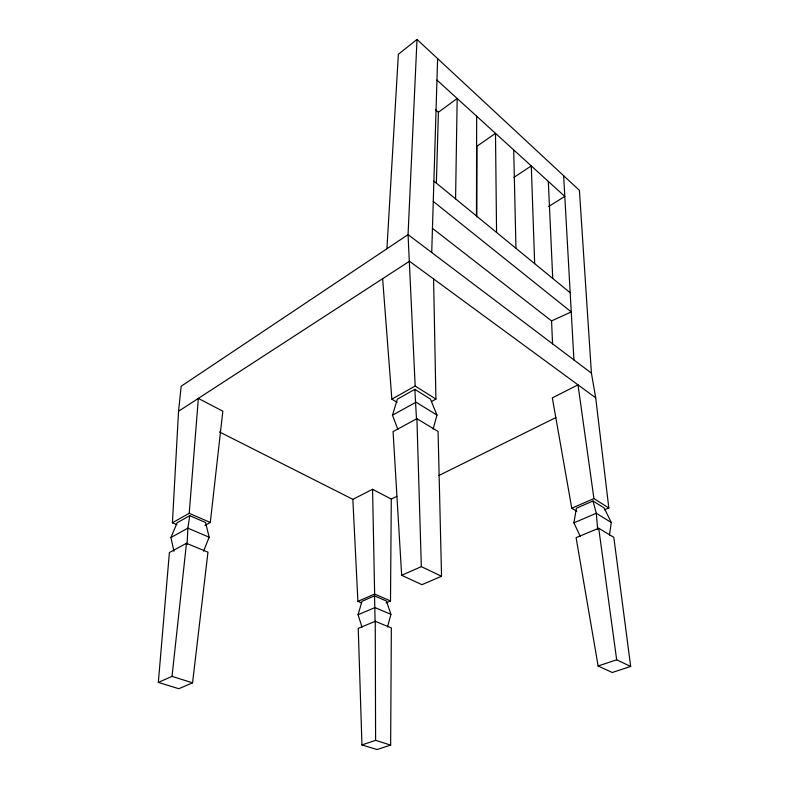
<?xml version="1.0" encoding="UTF-8"?>
<svg xmlns="http://www.w3.org/2000/svg" width="789" height="789" viewBox="0 0 789 789"><rect width="100%" height="100%" fill="white"/><g stroke="black" fill="none" stroke-linecap="round" stroke-linejoin="round"><path stroke-width="1.18" d="M476.457 215.969L476.664 116.21M476.793 216.945L476.921 146.261L495.492 133.351L496.567 232.449M390.644 745.092L391.344 627.945L375.248 621.298L358.236 628.379L361.954 744.924L377.024 749.55L390.644 745.092L375.603 740.358L361.954 744.924M386.038 602.875L390.496 600.981L391.295 499.082L372.566 489.308L352.851 499.329L219.401 431.908M455.578 198.867L457.166 98.467L438.408 112.265L436.376 183.028M431.721 252.519L437.609 58.603M604.423 509.842L608.822 507.968L595.705 397.834L591.415 373.128L579.412 190.366L417.006 39.45L408.051 234.639L415.172 386.028L435.922 399.096L431.701 401.404M187.092 544.43L187.861 528.166L189.764 515.661L205.574 522.525L209.144 537.201L203.582 551.156M176.844 524.655L172.416 522.772L178.541 411.266L181.174 386.235L408.051 234.639L591.415 373.128M386.926 248.762L398.366 54.263L417.006 39.45M172.416 522.772L189.222 513.304L198.345 398.406L222.833 411.177L210.298 522.486L205.041 525.366M158.333 682.406L169.388 552.537L186.47 543.296L207.971 552.182L192.555 682.83L178.827 688.708L158.333 682.406L172.032 676.38L192.555 682.83M172.032 676.38L186.47 543.296M609.443 535.09L611.297 522.515L604.196 508.008L593.012 500.995L576.414 508.195L573.919 522.811L580.329 536.559M387.527 626.87L390.92 614.355L386.423 601.021L374.528 595.863L361.983 601.307L358.068 614.759L362.023 627.196M433.102 429.127L436.988 415.093L430.429 399.106L414.856 389.342L397.39 399.155L392.458 415.201L397.873 429.384M173.965 551.343L170.917 537.516L177.16 522.742L189.764 515.661M513.935 177.367L531.293 165.917L534.666 263.654M178.541 411.266L409.481 261.258L595.705 397.834M548.651 206.54L564.796 196.412L436.958 80.084M382.626 278.704L391.867 399.155L415.172 386.028M170.917 537.516L187.861 528.166L209.144 537.201M392.458 415.201L416.03 402.183L436.988 415.093M416.908 418.693L393.07 431.583L401.66 575.309L421.937 584.669L441.544 576.276L438.073 431.445L416.908 418.693L421.336 566.64L441.544 576.276M391.295 499.082L396.818 496.34M438.792 475.56L555.86 417.568M432.362 228.287L551.56 320.896L571.246 311.941L433.279 201.432M401.66 575.309L421.336 566.64M352.851 499.329L357.9 601.356L374.637 594.068L390.496 600.981M593.93 498.589L578.002 384.845L552.33 397.893L571.778 508.234L593.93 498.589L608.822 507.968M358.068 614.759L374.943 607.579L390.92 614.355M573.919 522.811L596.297 513.274L611.297 522.515M598.713 528.236L576.098 537.654L598.131 665.995L612.244 672.504L630.667 666.468L613.812 537.329L598.713 528.236L616.673 659.801L630.667 666.468M598.131 665.995L616.673 659.801M357.9 601.356L361.313 602.796M189.222 513.304L210.298 522.486M391.867 399.155L397.074 402.321M571.778 508.234L576.789 511.272M433.891 181.105L570.181 292.739M435.646 109.829L438.408 112.265M593.012 500.995L596.297 513.274L597.668 529.419M414.856 389.342L416.513 419.62M563.642 175.71L573.928 359.922M548.316 181.411L552.734 278.448M551.56 320.896L552.566 343.896M374.528 595.863L375.12 621.84M513.698 149.91L515.957 248.328M433.585 278.941L435.922 399.096M372.566 489.308L374.637 594.068M375.248 621.298L375.603 740.358"/></g></svg>
